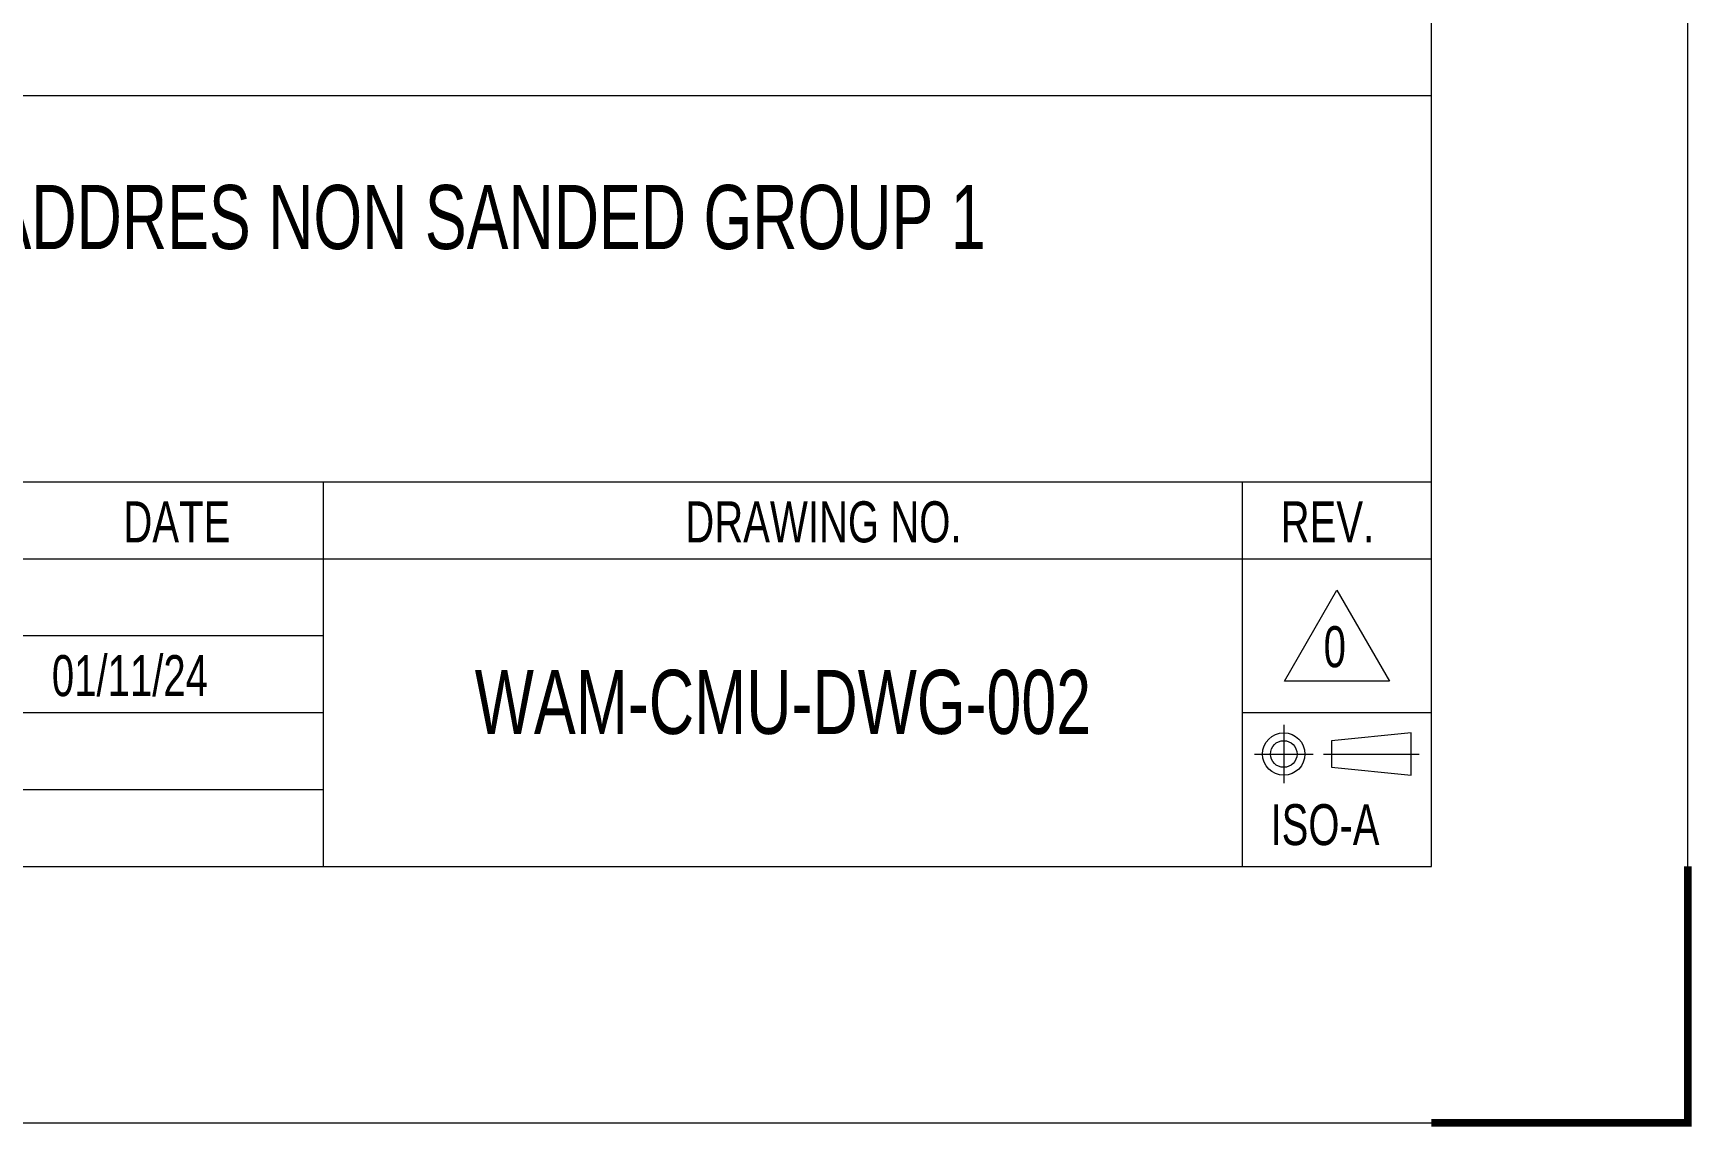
# Model space of a CAD drawing. Header units: centimetres. Extents: x 61 to 574780, y 25 to 618721.
# Drawn here: x 118521 to 140068, y 103957 to 118165 of the extents above; entities that cross this region are included whole.
import ezdxf
from ezdxf.enums import TextEntityAlignment as Align

# ---------------------------------------------------------------- set-up
doc = ezdxf.new("R2010")
doc.units = ezdxf.units.CM
doc.header["$LTSCALE"] = 25.4
doc.linetypes.add('CENTER', pattern=[2, 1.25, -0.25, 0.25, -0.25])
for name, color, linetype in [('1', 7, 'Continuous'), ('Etiket-Line-L', 7, 'Continuous'), ('EtIket-Line-S', 2, 'Continuous'), ('Etiket-Text-List0', 2, 'Continuous'), ('Etiket-Text-List1', 3, 'Continuous'), ('Etiket-Text-List2', 1, 'Continuous')]:
    doc.layers.add(name, color=color, linetype=linetype)
for name, color, linetype, lineweight in [('Center_line', 2, 'CENTER', 5), ('Etiket', 7, 'Continuous', 5), ('Object', 4, 'Continuous', 25)]:
    doc.layers.add(name, color=color, linetype=linetype, lineweight=lineweight)
doc.styles.get("Standard").update_dxf_attribs({"font": 'Arial.ttf', "height": 25.4})

# ---------------------------------------------------------------- blocks, each defined once
blk = doc.blocks.new('x5 Out Line')
at = {"lineweight": 15}
blk.add_lwpolyline([(395.797, 9.654), (395.797, 277.058), (9.654, 277.058), (9.654, 9.654)], close=True, dxfattribs=at)
at = {"const_width": 0.3}
blk.add_lwpolyline([(405.451, 9.654), (405.451, 0), (395.797, 0)], dxfattribs=at)
at = {"layer": 'EtIket-Line-S', "lineweight": 9, "ltscale": 0.5}
blk.add_lwpolyline([(0, 0), (405.451, 0), (405.451, 286.712), (0, 286.712)], close=True, dxfattribs=at)
blk = doc.blocks.new('A$C6CDB76E5')
at = {"lineweight": 15}
for p, q in [((0, 0), (0, 157.09)), ((-196.16, 73.72), (0, 73.72)), ((-196.16, 36.78), (0, 36.78)), ((-105.95, 0), (-105.95, 36.78)), ((-18.07, 0), (-18.07, 36.78)), ((-196.16, 29.42), (0, 29.42)), ((-196.16, 22.07), (-105.95, 22.07)), ((-196.16, 14.71), (-105.95, 14.71)), ((-18.07, 14.71), (0, 14.71)), ((-196.16, 7.36), (-105.95, 7.36))]:
    blk.add_line(p, q, dxfattribs=at)
at = {"layer": 'Center_line', "lineweight": 13}
for p, q in [((-14.12, 13.55), (-14.12, 7.96)), ((-16.91, 10.75), (-11.32, 10.75)), ((-10.31, 10.75), (-1.16, 10.75))]:
    blk.add_line(p, q, dxfattribs=at)
at = {"layer": 'Etiket-Line-L', "lineweight": 15}
for p, q in [((0, 0), (0, 122.6)), ((-196.16, 0), (0, 0))]:
    blk.add_line(p, q, dxfattribs=at)
blk.add_lwpolyline([(-9.04, 26.42), (-4.01, 17.71), (-14.06, 17.71)], close=True, dxfattribs=at)
at = {"layer": 'Object', "lineweight": 15}
blk.add_lwpolyline([(-9.55, 9.48), (-1.93, 8.72), (-1.93, 12.79), (-9.55, 12.02)], close=True, dxfattribs=at)
for radius in [2.03, 1.27]:
    blk.add_circle((-14.12, 10.75), radius, dxfattribs=at)
at = {"layer": '1', "color": 3, "lineweight": 9, "width": 0.7}
blk.add_text('ISO-A', height=3.912, dxfattribs=at).set_placement((-15.38, 2.04))
at = {"layer": 'Etiket-Text-List0', "lineweight": 13, "width": 0.7}
for s, height, p in [('DATE', 3.923, (-125.08, 30.99)), ('DRAWING NO.', 3.9232, (-71.35, 30.99)), ('REV.', 3.923, (-14.42, 30.99))]:
    blk.add_text(s, height=height, dxfattribs=at).set_placement(p)
at = {"layer": 'Etiket-Text-List1', "lineweight": 9, "width": 0.7}
for tag, p in [('1:XXXX', (-155.99, 30.99)), ('EN', (-155.99, 23.64)), ('DD/MM/YY', (-131.28, 23.64)), ('1', (-10.35, 19.1)), ('EN', (-155.99, 16.28)), ('DD/MM/YY', (-131.28, 16.28)), ('EN', (-155.85, 8.92)), ('DD/MM/YY', (-131.28, 8.92)), ('EN', (-155.7, 1.57)), ('DD/MM/YY', (-131.28, 1.57))]:
    blk.add_attdef(tag, p, '', height=3.92, dxfattribs=at)
at = {"layer": 'Etiket-Text-List2', "lineweight": 13, "width": 0.7}
for tag, height, p in [('FOR FABRICATION', 4.9, (-94.56, 150.09)), ('CLIENT_NAME', 6.13, (-94.08, 107.67)), ('PROJECT_1', 4.9, (-94.08, 87.49)), ('PROJECT_2', 4.9, (-94.08, 79.17)), ('DRAWING_TITLE1', 6.13, (-94.08, 59.03)), ('DRAWING_TITLE2', 6.13, (-94.08, 49.9)), ('DRAWING_TITLE3', 6.13, (-94.08, 40.1)), ('LDP-X-XXX-AR-01', 6.13, (-62.01, 12.67))]:
    blk.add_attdef(tag, text='', height=height, dxfattribs=at).set_placement(p, align=Align.CENTER)

msp = doc.modelspace()

# ---------------------------------------------------------------- block references
at = {"layer": 'Etiket', "lineweight": 0}
ref = msp.add_blockref('A$C6CDB76E5', (136685, 107340), dxfattribs=dict(at, xscale=135.84948260625, yscale=135.84948260625, zscale=135.84948260625))
ref.add_attrib('DRAWING_TITLE1', 'DI ADDRES NON SANDED GROUP 1', dxfattribs={"layer": 'Etiket-Text-List2', "lineweight": 13, "height": 832.76, "width": 0.7}).set_placement((123904, 115360), align=Align.CENTER)
ref.add_attrib('DD/MM/YY', '01/11/24', (118764, 109552), dxfattribs={"layer": 'Etiket-Text-List1', "lineweight": 13, "height": 533, "width": 0.7})
ref.add_attrib('LDP-X-XXX-AR-01', 'WAM-CMU-DWG-002', dxfattribs={"layer": 'Etiket-Text-List2', "lineweight": 15, "height": 832.76, "width": 0.7}).set_placement((128261, 109061), align=Align.CENTER)
ref.add_attrib('1', '0', (135285, 109928), dxfattribs={"layer": 'Etiket-Text-List1', "lineweight": 13, "height": 533, "width": 0.7})
at = {"layer": 'Etiket-Line-L', "lineweight": 0, "xscale": 345.057685819875, "yscale": 345.057685819875, "zscale": 345.057685819875}
msp.add_blockref('x5 Out Line', (112, 104009), dxfattribs=at)

doc.saveas('drawing.dxf')
